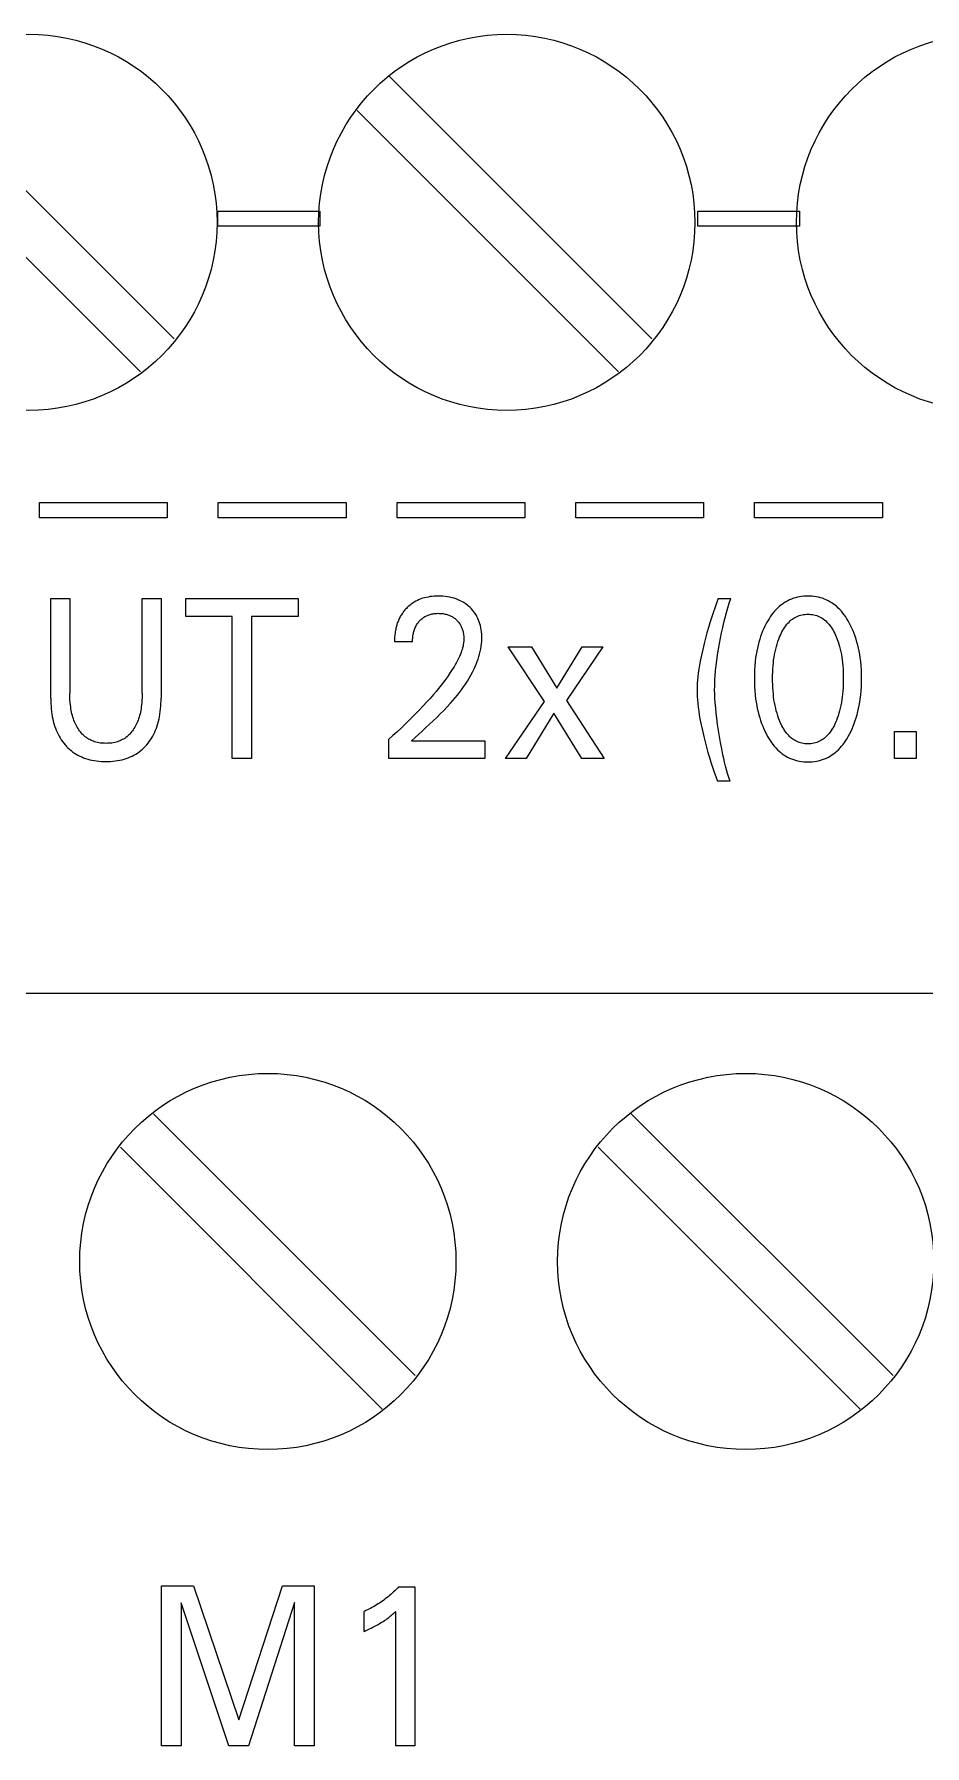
# Model space of a CAD drawing. Extents: x 0 to 420, y 0 to 297.
# Drawn here: x 147.85 to 157.32, y 164.83 to 183.03 of the extents above; entities that cross this region are included whole.
import ezdxf

# ---------------------------------------------------------------- set-up
doc = ezdxf.new("R2010")
doc.units = 0
doc.header["$LTSCALE"] = 23.1
doc.layers.add('10000_FRONT', color=7, linetype='CONTINUOUS')

msp = doc.modelspace()

# ---------------------------------------------------------------- linework, layer by layer
at = {"layer": '10000_FRONT', "color": 7, "linetype": 'CONTINUOUS'}
for p, q in [((149.34, 179.786), (146.548, 182.578)), ((154.42, 179.786), (151.628, 182.578)), ((146.205, 182.214), (148.983, 179.436)), ((151.285, 182.214), (154.063, 179.436)), ((149.806, 180.985), (149.806, 181.146)), ((149.806, 181.146), (150.889, 181.146)), ((150.889, 181.146), (150.889, 180.985)), ((154.906, 180.985), (154.906, 181.146)), ((154.906, 181.146), (155.989, 181.146)), ((155.989, 181.146), (155.989, 180.985)), ((150.889, 180.985), (149.806, 180.985)), ((155.989, 180.985), (154.906, 180.985)), ((147.908, 177.885), (147.908, 178.046)), ((147.908, 178.046), (149.267, 178.046)), ((149.267, 178.046), (149.267, 177.885)), ((149.809, 177.885), (149.809, 178.046)), ((149.809, 178.046), (151.167, 178.046)), ((151.167, 178.046), (151.167, 177.885)), ((151.71, 177.885), (151.71, 178.046)), ((151.71, 178.046), (153.068, 178.046)), ((153.068, 178.046), (153.068, 177.885)), ((153.61, 177.885), (153.61, 178.046)), ((153.61, 178.046), (154.969, 178.046)), ((154.969, 178.046), (154.969, 177.885)), ((155.511, 177.885), (155.511, 178.046)), ((155.511, 178.046), (156.87, 178.046)), ((156.87, 178.046), (156.87, 177.885)), ((149.267, 177.885), (147.908, 177.885)), ((151.167, 177.885), (149.809, 177.885)), ((153.068, 177.885), (151.71, 177.885)), ((154.969, 177.885), (153.61, 177.885)), ((156.87, 177.885), (155.511, 177.885)), ((148.028, 175.967), (148.028, 177.026)), ((148.028, 177.026), (148.23, 177.026)), ((148.23, 177.026), (148.23, 176.018)), ((149, 176.018), (149, 177.026)), ((149, 177.026), (149.202, 177.026)), ((149.202, 177.026), (149.202, 175.967)), ((149.463, 176.834), (149.463, 177.026)), ((149.463, 177.026), (150.657, 177.026)), ((150.657, 177.026), (150.657, 176.834)), ((151.794, 176.904), (151.786, 176.896)), ((151.801, 176.913), (151.794, 176.904)), ((151.809, 176.921), (151.801, 176.913)), ((151.817, 176.929), (151.809, 176.921)), ((151.825, 176.937), (151.817, 176.929)), ((151.834, 176.944), (151.825, 176.937)), ((151.852, 176.959), (151.834, 176.944)), ((151.87, 176.973), (151.852, 176.959)), ((151.89, 176.986), (151.87, 176.973)), ((151.91, 176.997), (151.89, 176.986)), ((151.927, 177.006), (151.91, 176.997)), ((151.945, 177.014), (151.927, 177.006)), ((151.963, 177.021), (151.945, 177.014)), ((151.982, 177.028), (151.963, 177.021)), ((152.001, 177.033), (151.982, 177.028)), ((152.02, 177.038), (152.001, 177.033)), ((152.041, 177.042), (152.02, 177.038)), ((152.062, 177.046), (152.041, 177.042)), ((152.083, 177.048), (152.062, 177.046)), ((152.104, 177.05), (152.083, 177.048)), ((152.126, 177.051), (152.104, 177.05)), ((152.147, 177.052), (152.126, 177.051)), ((152.172, 177.051), (152.147, 177.052)), ((152.197, 177.05), (152.172, 177.051)), ((152.222, 177.048), (152.197, 177.05)), ((152.247, 177.044), (152.222, 177.048)), ((152.272, 177.04), (152.247, 177.044)), ((152.294, 177.034), (152.272, 177.04)), ((152.316, 177.028), (152.294, 177.034)), ((152.337, 177.021), (152.316, 177.028)), ((152.359, 177.013), (152.337, 177.021)), ((152.38, 177.003), (152.359, 177.013)), ((152.399, 176.993), (152.38, 177.003)), ((152.418, 176.982), (152.399, 176.993)), ((152.436, 176.97), (152.418, 176.982)), ((152.454, 176.957), (152.436, 176.97)), ((152.471, 176.943), (152.454, 176.957)), ((152.486, 176.93), (152.471, 176.943)), ((152.5, 176.915), (152.486, 176.93)), ((152.514, 176.9), (152.5, 176.915)), ((155.087, 176.925), (155.069, 176.875)), ((155.105, 176.975), (155.087, 176.925)), ((155.124, 177.025), (155.105, 176.975)), ((155.124, 177.025), (155.258, 177.025)), ((155.212, 176.878), (155.227, 176.928)), ((155.227, 176.928), (155.242, 176.976)), ((155.242, 176.976), (155.258, 177.025)), ((155.739, 176.908), (155.722, 176.89)), ((155.756, 176.925), (155.739, 176.908)), ((155.773, 176.94), (155.756, 176.925)), ((155.789, 176.954), (155.773, 176.94)), ((155.807, 176.967), (155.789, 176.954)), ((155.825, 176.98), (155.807, 176.967)), ((155.844, 176.991), (155.825, 176.98)), ((155.863, 177.002), (155.844, 176.991)), ((155.883, 177.011), (155.863, 177.002)), ((155.903, 177.02), (155.883, 177.011)), ((155.924, 177.028), (155.903, 177.02)), ((155.945, 177.034), (155.924, 177.028)), ((155.967, 177.04), (155.945, 177.034)), ((155.989, 177.044), (155.967, 177.04)), ((156.011, 177.047), (155.989, 177.044)), ((156.033, 177.05), (156.011, 177.047)), ((156.055, 177.051), (156.033, 177.05)), ((156.078, 177.052), (156.055, 177.051)), ((156.1, 177.051), (156.078, 177.052)), ((156.123, 177.05), (156.1, 177.051)), ((156.145, 177.047), (156.123, 177.05)), ((156.167, 177.044), (156.145, 177.047)), ((156.189, 177.04), (156.167, 177.044)), ((156.211, 177.034), (156.189, 177.04)), ((156.232, 177.028), (156.211, 177.034)), ((156.253, 177.02), (156.232, 177.028)), ((156.273, 177.011), (156.253, 177.02)), ((156.293, 177.002), (156.273, 177.011)), ((156.312, 176.991), (156.293, 177.002)), ((156.331, 176.98), (156.312, 176.991)), ((156.349, 176.967), (156.331, 176.98)), ((156.367, 176.954), (156.349, 176.967)), ((156.384, 176.94), (156.367, 176.954)), ((156.4, 176.925), (156.384, 176.94)), ((156.417, 176.908), (156.4, 176.925)), ((156.434, 176.89), (156.417, 176.908)), ((149.958, 176.834), (149.463, 176.834)), ((149.958, 175.326), (149.958, 176.834)), ((150.161, 176.834), (150.161, 175.326)), ((150.657, 176.834), (150.161, 176.834)), ((151.703, 176.731), (151.7, 176.721)), ((151.706, 176.742), (151.703, 176.731)), ((151.709, 176.752), (151.706, 176.742)), ((151.712, 176.762), (151.709, 176.752)), ((151.716, 176.772), (151.712, 176.762)), ((151.72, 176.782), (151.716, 176.772)), ((151.724, 176.792), (151.72, 176.782)), ((151.728, 176.802), (151.724, 176.792)), ((151.733, 176.812), (151.728, 176.802)), ((151.737, 176.821), (151.733, 176.812)), ((151.742, 176.831), (151.737, 176.821)), ((151.748, 176.841), (151.742, 176.831)), ((151.754, 176.85), (151.748, 176.841)), ((151.76, 176.86), (151.754, 176.85)), ((151.766, 176.869), (151.76, 176.86)), ((151.773, 176.878), (151.766, 176.869)), ((151.779, 176.887), (151.773, 176.878)), ((151.786, 176.896), (151.779, 176.887)), ((151.903, 176.717), (151.908, 176.727)), ((151.908, 176.727), (151.913, 176.737)), ((151.913, 176.737), (151.918, 176.746)), ((151.918, 176.746), (151.924, 176.755)), ((151.924, 176.755), (151.93, 176.763)), ((151.93, 176.763), (151.936, 176.772)), ((151.936, 176.772), (151.943, 176.78)), ((151.943, 176.78), (151.95, 176.788)), ((151.95, 176.788), (151.957, 176.795)), ((151.957, 176.795), (151.964, 176.802)), ((151.964, 176.802), (151.972, 176.809)), ((151.972, 176.809), (151.98, 176.815)), ((151.98, 176.815), (151.988, 176.822)), ((151.988, 176.822), (151.996, 176.827)), ((151.996, 176.827), (152.005, 176.833)), ((152.005, 176.833), (152.014, 176.838)), ((152.014, 176.838), (152.023, 176.842)), ((152.023, 176.842), (152.032, 176.846)), ((152.032, 176.846), (152.041, 176.85)), ((152.041, 176.85), (152.051, 176.854)), ((152.051, 176.854), (152.061, 176.857)), ((152.061, 176.857), (152.071, 176.86)), ((152.071, 176.86), (152.081, 176.862)), ((152.081, 176.862), (152.092, 176.864)), ((152.092, 176.864), (152.103, 176.866)), ((152.103, 176.866), (152.114, 176.867)), ((152.114, 176.867), (152.125, 176.868)), ((152.125, 176.868), (152.136, 176.868)), ((152.136, 176.868), (152.147, 176.869)), ((152.147, 176.869), (152.158, 176.868)), ((152.158, 176.868), (152.169, 176.868)), ((152.169, 176.868), (152.179, 176.867)), ((152.179, 176.867), (152.19, 176.866)), ((152.19, 176.866), (152.201, 176.865)), ((152.201, 176.865), (152.211, 176.863)), ((152.211, 176.863), (152.222, 176.861)), ((152.222, 176.861), (152.231, 176.859)), ((152.231, 176.859), (152.241, 176.856)), ((152.241, 176.856), (152.25, 176.853)), ((152.25, 176.853), (152.259, 176.85)), ((152.259, 176.85), (152.268, 176.846)), ((152.268, 176.846), (152.277, 176.842)), ((152.277, 176.842), (152.286, 176.838)), ((152.286, 176.838), (152.294, 176.833)), ((152.294, 176.833), (152.302, 176.829)), ((152.302, 176.829), (152.31, 176.823)), ((152.31, 176.823), (152.318, 176.818)), ((152.318, 176.818), (152.326, 176.812)), ((152.326, 176.812), (152.333, 176.806)), ((152.333, 176.806), (152.34, 176.8)), ((152.34, 176.8), (152.347, 176.793)), ((152.347, 176.793), (152.354, 176.785)), ((152.354, 176.785), (152.361, 176.778)), ((152.361, 176.778), (152.367, 176.77)), ((152.367, 176.77), (152.373, 176.761)), ((152.373, 176.761), (152.379, 176.753)), ((152.379, 176.753), (152.384, 176.744)), ((152.384, 176.744), (152.389, 176.736)), ((152.389, 176.736), (152.393, 176.727)), ((152.393, 176.727), (152.396, 176.719)), ((152.526, 176.885), (152.514, 176.9)), ((152.538, 176.869), (152.526, 176.885)), ((152.549, 176.852), (152.538, 176.869)), ((152.559, 176.834), (152.549, 176.852)), ((152.568, 176.815), (152.559, 176.834)), ((152.577, 176.796), (152.568, 176.815)), ((152.584, 176.777), (152.577, 176.796)), ((152.59, 176.757), (152.584, 176.777)), ((152.596, 176.738), (152.59, 176.757)), ((152.601, 176.715), (152.596, 176.738)), ((155.035, 176.769), (155.019, 176.716)), ((155.052, 176.822), (155.035, 176.769)), ((155.069, 176.875), (155.052, 176.822)), ((155.172, 176.719), (155.185, 176.772)), ((155.185, 176.772), (155.198, 176.825)), ((155.198, 176.825), (155.212, 176.878)), ((155.621, 176.733), (155.608, 176.706)), ((155.635, 176.76), (155.621, 176.733)), ((155.639, 176.767), (155.635, 176.76)), ((155.651, 176.789), (155.639, 176.767)), ((155.664, 176.81), (155.651, 176.789)), ((155.677, 176.831), (155.664, 176.81)), ((155.691, 176.851), (155.677, 176.831)), ((155.706, 176.871), (155.691, 176.851)), ((155.722, 176.89), (155.706, 176.871)), ((155.831, 176.722), (155.843, 176.737)), ((155.843, 176.737), (155.855, 176.752)), ((155.855, 176.752), (155.865, 176.764)), ((155.865, 176.764), (155.877, 176.776)), ((155.877, 176.776), (155.888, 176.787)), ((155.888, 176.787), (155.901, 176.798)), ((155.901, 176.798), (155.914, 176.808)), ((155.914, 176.808), (155.927, 176.817)), ((155.927, 176.817), (155.941, 176.825)), ((155.941, 176.825), (155.955, 176.832)), ((155.955, 176.832), (155.969, 176.839)), ((155.969, 176.839), (155.984, 176.844)), ((155.984, 176.844), (155.999, 176.849)), ((155.999, 176.849), (156.015, 176.852)), ((156.015, 176.852), (156.03, 176.855)), ((156.03, 176.855), (156.046, 176.857)), ((156.046, 176.857), (156.062, 176.858)), ((156.062, 176.858), (156.078, 176.859)), ((156.078, 176.859), (156.094, 176.858)), ((156.094, 176.858), (156.11, 176.857)), ((156.11, 176.857), (156.125, 176.855)), ((156.125, 176.855), (156.141, 176.852)), ((156.141, 176.852), (156.156, 176.849)), ((156.156, 176.849), (156.171, 176.844)), ((156.171, 176.844), (156.186, 176.839)), ((156.186, 176.839), (156.201, 176.832)), ((156.201, 176.832), (156.215, 176.825)), ((156.215, 176.825), (156.229, 176.817)), ((156.229, 176.817), (156.242, 176.808)), ((156.242, 176.808), (156.255, 176.798)), ((156.255, 176.798), (156.267, 176.787)), ((156.267, 176.787), (156.279, 176.776)), ((156.279, 176.776), (156.29, 176.764)), ((156.29, 176.764), (156.301, 176.752)), ((156.301, 176.752), (156.313, 176.737)), ((156.313, 176.737), (156.324, 176.722)), ((156.449, 176.871), (156.434, 176.89)), ((156.464, 176.851), (156.449, 176.871)), ((156.479, 176.831), (156.464, 176.851)), ((156.492, 176.81), (156.479, 176.831)), ((156.505, 176.789), (156.492, 176.81)), ((156.517, 176.767), (156.505, 176.789)), ((156.532, 176.74), (156.517, 176.767)), ((156.545, 176.711), (156.532, 176.74)), ((151.684, 176.606), (151.683, 176.593)), ((151.683, 176.593), (151.683, 176.58)), ((151.683, 176.58), (151.683, 176.567)), ((151.875, 176.567), (151.683, 176.567)), ((151.685, 176.632), (151.684, 176.619)), ((151.684, 176.619), (151.684, 176.606)), ((151.687, 176.645), (151.685, 176.632)), ((151.688, 176.659), (151.687, 176.645)), ((151.69, 176.672), (151.688, 176.659)), ((151.692, 176.685), (151.69, 176.672)), ((151.695, 176.697), (151.692, 176.685)), ((151.698, 176.71), (151.695, 176.697)), ((151.7, 176.721), (151.698, 176.71)), ((151.875, 176.592), (151.876, 176.604)), ((151.875, 176.58), (151.875, 176.592)), ((151.875, 176.567), (151.875, 176.58)), ((151.876, 176.604), (151.877, 176.617)), ((151.877, 176.617), (151.879, 176.629)), ((151.879, 176.629), (151.881, 176.642)), ((151.881, 176.642), (151.883, 176.654)), ((151.883, 176.654), (151.885, 176.665)), ((151.885, 176.665), (151.888, 176.676)), ((151.888, 176.676), (151.891, 176.686)), ((151.891, 176.686), (151.895, 176.697)), ((151.895, 176.697), (151.899, 176.707)), ((151.899, 176.707), (151.903, 176.717)), ((152.396, 176.719), (152.4, 176.71)), ((152.4, 176.71), (152.403, 176.701)), ((152.403, 176.701), (152.406, 176.693)), ((152.406, 176.693), (152.408, 176.684)), ((152.408, 176.684), (152.411, 176.675)), ((152.411, 176.675), (152.413, 176.663)), ((152.413, 176.663), (152.415, 176.651)), ((152.417, 176.556), (152.414, 176.538)), ((152.415, 176.651), (152.417, 176.639)), ((152.417, 176.639), (152.418, 176.627)), ((152.419, 176.573), (152.417, 176.556)), ((152.418, 176.627), (152.419, 176.615)), ((152.419, 176.615), (152.42, 176.603)), ((152.42, 176.591), (152.419, 176.573)), ((152.42, 176.603), (152.42, 176.591)), ((152.605, 176.693), (152.601, 176.715)), ((152.608, 176.67), (152.605, 176.693)), ((152.605, 176.518), (152.608, 176.545)), ((152.61, 176.647), (152.608, 176.67)), ((152.608, 176.545), (152.61, 176.573)), ((152.611, 176.624), (152.61, 176.647)), ((152.61, 176.573), (152.611, 176.601)), ((152.611, 176.601), (152.611, 176.624)), ((154.974, 176.548), (154.959, 176.485)), ((154.988, 176.604), (154.974, 176.548)), ((155.003, 176.66), (154.988, 176.604)), ((155.019, 176.716), (155.003, 176.66)), ((155.126, 176.487), (155.137, 176.547)), ((155.137, 176.547), (155.147, 176.604)), ((155.147, 176.604), (155.159, 176.662)), ((155.159, 176.662), (155.172, 176.719)), ((155.556, 176.563), (155.548, 176.53)), ((155.566, 176.595), (155.556, 176.563)), ((155.575, 176.623), (155.566, 176.595)), ((155.585, 176.651), (155.575, 176.623)), ((155.596, 176.679), (155.585, 176.651)), ((155.608, 176.706), (155.596, 176.679)), ((155.742, 176.516), (155.749, 176.542)), ((155.749, 176.542), (155.758, 176.568)), ((155.758, 176.568), (155.767, 176.594)), ((155.767, 176.594), (155.777, 176.619)), ((155.777, 176.619), (155.785, 176.637)), ((155.785, 176.637), (155.793, 176.654)), ((155.793, 176.654), (155.801, 176.672)), ((155.801, 176.672), (155.811, 176.689)), ((155.811, 176.689), (155.821, 176.705)), ((155.821, 176.705), (155.831, 176.722)), ((156.324, 176.722), (156.335, 176.705)), ((156.335, 176.705), (156.345, 176.689)), ((156.345, 176.689), (156.354, 176.672)), ((156.354, 176.672), (156.363, 176.654)), ((156.363, 176.654), (156.371, 176.637)), ((156.371, 176.637), (156.379, 176.619)), ((156.379, 176.619), (156.381, 176.613)), ((156.381, 176.613), (156.39, 176.589)), ((156.39, 176.589), (156.399, 176.564)), ((156.399, 176.564), (156.407, 176.54)), ((156.558, 176.683), (156.545, 176.711)), ((156.569, 176.654), (156.558, 176.683)), ((156.58, 176.625), (156.569, 176.654)), ((156.59, 176.595), (156.58, 176.625)), ((156.599, 176.563), (156.59, 176.595)), ((156.608, 176.53), (156.599, 176.563)), ((152.353, 176.366), (152.341, 176.344)), ((152.364, 176.388), (152.353, 176.366)), ((152.374, 176.411), (152.364, 176.388)), ((152.384, 176.434), (152.374, 176.411)), ((152.39, 176.451), (152.384, 176.434)), ((152.396, 176.468), (152.39, 176.451)), ((152.402, 176.485), (152.396, 176.468)), ((152.407, 176.502), (152.402, 176.485)), ((152.411, 176.52), (152.407, 176.502)), ((152.414, 176.538), (152.411, 176.52)), ((152.561, 176.355), (152.571, 176.381)), ((152.571, 176.381), (152.58, 176.408)), ((152.58, 176.408), (152.587, 176.435)), ((152.587, 176.435), (152.594, 176.462)), ((152.594, 176.462), (152.6, 176.49)), ((152.6, 176.49), (152.605, 176.518)), ((153.277, 175.932), (152.89, 176.511)), ((152.89, 176.511), (153.14, 176.511)), ((153.14, 176.511), (153.407, 176.073)), ((153.407, 176.073), (153.679, 176.511)), ((153.897, 176.511), (153.51, 175.943)), ((153.679, 176.511), (153.897, 176.511)), ((154.932, 176.358), (154.925, 176.317)), ((154.945, 176.422), (154.932, 176.358)), ((154.959, 176.485), (154.945, 176.422)), ((155.102, 176.313), (155.109, 176.368)), ((155.109, 176.368), (155.117, 176.428)), ((155.117, 176.428), (155.126, 176.487)), ((155.522, 176.399), (155.517, 176.355)), ((155.527, 176.432), (155.522, 176.399)), ((155.533, 176.465), (155.527, 176.432)), ((155.54, 176.498), (155.533, 176.465)), ((155.548, 176.53), (155.54, 176.498)), ((155.71, 176.342), (155.713, 176.371)), ((155.713, 176.371), (155.718, 176.401)), ((155.718, 176.401), (155.723, 176.431)), ((155.723, 176.431), (155.728, 176.46)), ((155.728, 176.46), (155.735, 176.489)), ((155.735, 176.489), (155.742, 176.516)), ((156.407, 176.54), (156.414, 176.514)), ((156.414, 176.514), (156.421, 176.489)), ((156.421, 176.489), (156.427, 176.46)), ((156.427, 176.46), (156.433, 176.431)), ((156.433, 176.431), (156.438, 176.401)), ((156.438, 176.401), (156.442, 176.371)), ((156.442, 176.371), (156.446, 176.342)), ((156.616, 176.498), (156.608, 176.53)), ((156.623, 176.465), (156.616, 176.498)), ((156.628, 176.432), (156.623, 176.465)), ((156.633, 176.399), (156.628, 176.432)), ((156.639, 176.355), (156.633, 176.399)), ((152.252, 176.204), (152.228, 176.17)), ((152.276, 176.239), (152.252, 176.204)), ((152.29, 176.259), (152.276, 176.239)), ((152.303, 176.28), (152.29, 176.259)), ((152.316, 176.301), (152.303, 176.28)), ((152.329, 176.322), (152.316, 176.301)), ((152.341, 176.344), (152.329, 176.322)), ((152.458, 176.147), (152.477, 176.179)), ((152.477, 176.179), (152.495, 176.211)), ((152.495, 176.211), (152.512, 176.243)), ((152.512, 176.243), (152.528, 176.277)), ((152.528, 176.277), (152.54, 176.302)), ((152.54, 176.302), (152.551, 176.328)), ((152.551, 176.328), (152.561, 176.355)), ((154.907, 176.194), (154.904, 176.159)), ((154.912, 176.235), (154.907, 176.194)), ((154.918, 176.276), (154.912, 176.235)), ((154.925, 176.317), (154.918, 176.276)), ((155.089, 176.166), (155.092, 176.204)), ((155.092, 176.204), (155.096, 176.258)), ((155.096, 176.258), (155.102, 176.313)), ((155.51, 176.267), (155.508, 176.223)), ((155.508, 176.223), (155.508, 176.179)), ((155.508, 176.179), (155.508, 176.135)), ((155.513, 176.311), (155.51, 176.267)), ((155.517, 176.355), (155.513, 176.311)), ((155.702, 176.21), (155.703, 176.243)), ((155.702, 176.177), (155.702, 176.21)), ((155.702, 176.143), (155.702, 176.177)), ((155.703, 176.243), (155.704, 176.276)), ((155.704, 176.276), (155.707, 176.309)), ((155.707, 176.309), (155.71, 176.342)), ((156.446, 176.342), (156.449, 176.309)), ((156.449, 176.309), (156.451, 176.276)), ((156.451, 176.276), (156.453, 176.243)), ((156.453, 176.243), (156.454, 176.21)), ((156.454, 176.21), (156.454, 176.177)), ((156.454, 176.177), (156.454, 176.143)), ((156.643, 176.311), (156.639, 176.355)), ((156.646, 176.267), (156.643, 176.311)), ((156.647, 176.223), (156.646, 176.267)), ((156.648, 176.179), (156.647, 176.223)), ((156.648, 176.135), (156.648, 176.179)), ((148.23, 175.993), (148.23, 176.018)), ((149, 176.018), (149, 175.993)), ((152.097, 176.006), (152.061, 175.964)), ((152.124, 176.038), (152.097, 176.006)), ((152.151, 176.07), (152.124, 176.038)), ((152.177, 176.103), (152.151, 176.07)), ((152.203, 176.136), (152.177, 176.103)), ((152.228, 176.17), (152.203, 176.136)), ((152.327, 175.969), (152.351, 175.998)), ((152.351, 175.998), (152.373, 176.027)), ((152.373, 176.027), (152.395, 176.056)), ((152.395, 176.056), (152.417, 176.086)), ((152.417, 176.086), (152.438, 176.116)), ((152.438, 176.116), (152.458, 176.147)), ((154.901, 176.124), (154.899, 176.089)), ((154.899, 176.089), (154.899, 176.054)), ((154.899, 176.054), (154.899, 176.018)), ((154.899, 176.018), (154.901, 175.983)), ((154.904, 176.159), (154.901, 176.124)), ((155.086, 176.054), (155.087, 176.091)), ((155.087, 176.008), (155.086, 176.054)), ((155.087, 176.091), (155.088, 176.129)), ((155.089, 175.963), (155.087, 176.008)), ((155.088, 176.129), (155.089, 176.166)), ((155.508, 176.135), (155.51, 176.09)), ((155.51, 176.09), (155.513, 176.045)), ((155.513, 176.045), (155.517, 176.001)), ((155.517, 176.001), (155.522, 175.956)), ((155.703, 176.11), (155.702, 176.143)), ((155.704, 176.077), (155.703, 176.11)), ((155.707, 176.043), (155.704, 176.077)), ((155.71, 176.01), (155.707, 176.043)), ((155.713, 175.98), (155.71, 176.01)), ((156.446, 176.01), (156.442, 175.98)), ((156.449, 176.043), (156.446, 176.01)), ((156.451, 176.077), (156.449, 176.043)), ((156.453, 176.11), (156.451, 176.077)), ((156.454, 176.143), (156.453, 176.11)), ((156.634, 175.957), (156.639, 176.001)), ((156.639, 176.001), (156.643, 176.045)), ((156.643, 176.045), (156.646, 176.09)), ((156.646, 176.09), (156.648, 176.135)), ((148.028, 175.967), (148.028, 175.939)), ((148.028, 175.939), (148.029, 175.91)), ((148.029, 175.91), (148.031, 175.882)), ((148.031, 175.882), (148.033, 175.854)), ((148.033, 175.854), (148.036, 175.825)), ((148.036, 175.825), (148.04, 175.797)), ((148.231, 175.969), (148.23, 175.993)), ((148.232, 175.944), (148.231, 175.969)), ((148.234, 175.92), (148.232, 175.944)), ((148.237, 175.896), (148.234, 175.92)), ((148.24, 175.871), (148.237, 175.896)), ((148.243, 175.853), (148.24, 175.871)), ((148.246, 175.835), (148.243, 175.853)), ((148.25, 175.817), (148.246, 175.835)), ((148.254, 175.799), (148.25, 175.817)), ((148.981, 175.817), (148.977, 175.799)), ((148.985, 175.835), (148.981, 175.817)), ((148.988, 175.853), (148.985, 175.835)), ((148.991, 175.871), (148.988, 175.853)), ((148.994, 175.895), (148.991, 175.871)), ((148.996, 175.92), (148.994, 175.895)), ((148.998, 175.944), (148.996, 175.92)), ((148.999, 175.969), (148.998, 175.944)), ((149, 175.993), (148.999, 175.969)), ((149.189, 175.797), (149.193, 175.825)), ((149.193, 175.825), (149.196, 175.854)), ((149.196, 175.854), (149.199, 175.882)), ((149.199, 175.882), (149.2, 175.91)), ((149.2, 175.91), (149.201, 175.939)), ((149.201, 175.939), (149.202, 175.967)), ((151.95, 175.843), (151.911, 175.803)), ((151.987, 175.883), (151.95, 175.843)), ((152.024, 175.924), (151.987, 175.883)), ((152.061, 175.964), (152.024, 175.924)), ((152.169, 175.798), (152.206, 175.836)), ((152.206, 175.836), (152.243, 175.874)), ((152.243, 175.874), (152.279, 175.913)), ((152.279, 175.913), (152.303, 175.941)), ((152.303, 175.941), (152.327, 175.969)), ((152.862, 175.326), (153.277, 175.932)), ((153.51, 175.943), (153.913, 175.326)), ((154.901, 175.983), (154.903, 175.947)), ((154.903, 175.947), (154.907, 175.912)), ((154.907, 175.912), (154.911, 175.87)), ((154.911, 175.87), (154.917, 175.829)), ((154.917, 175.829), (154.923, 175.788)), ((155.092, 175.917), (155.089, 175.963)), ((155.097, 175.862), (155.092, 175.917)), ((155.102, 175.807), (155.097, 175.862)), ((155.522, 175.956), (155.527, 175.922)), ((155.527, 175.922), (155.533, 175.889)), ((155.533, 175.889), (155.539, 175.856)), ((155.539, 175.856), (155.547, 175.822)), ((155.547, 175.822), (155.555, 175.79)), ((155.717, 175.949), (155.713, 175.98)), ((155.722, 175.919), (155.717, 175.949)), ((155.728, 175.89), (155.722, 175.919)), ((155.735, 175.86), (155.728, 175.89)), ((155.741, 175.833), (155.735, 175.86)), ((155.749, 175.806), (155.741, 175.833)), ((156.414, 175.833), (156.407, 175.806)), ((156.421, 175.86), (156.414, 175.833)), ((156.428, 175.89), (156.421, 175.86)), ((156.433, 175.919), (156.428, 175.89)), ((156.438, 175.949), (156.433, 175.919)), ((156.442, 175.98), (156.438, 175.949)), ((156.6, 175.79), (156.609, 175.823)), ((156.609, 175.823), (156.616, 175.856)), ((156.616, 175.856), (156.623, 175.889)), ((156.623, 175.889), (156.629, 175.923)), ((156.629, 175.923), (156.634, 175.957)), ((148.04, 175.797), (148.045, 175.769)), ((148.045, 175.769), (148.05, 175.745)), ((148.05, 175.745), (148.055, 175.72)), ((148.055, 175.72), (148.062, 175.696)), ((148.062, 175.696), (148.069, 175.672)), ((148.069, 175.672), (148.077, 175.649)), ((148.077, 175.649), (148.086, 175.626)), ((148.258, 175.781), (148.254, 175.799)), ((148.263, 175.764), (148.258, 175.781)), ((148.269, 175.746), (148.263, 175.764)), ((148.275, 175.731), (148.269, 175.746)), ((148.281, 175.716), (148.275, 175.731)), ((148.287, 175.701), (148.281, 175.716)), ((148.294, 175.686), (148.287, 175.701)), ((148.302, 175.671), (148.294, 175.686)), ((148.31, 175.657), (148.302, 175.671)), ((148.318, 175.643), (148.31, 175.657)), ((148.326, 175.631), (148.318, 175.643)), ((148.335, 175.619), (148.326, 175.631)), ((148.905, 175.631), (148.897, 175.619)), ((148.913, 175.643), (148.905, 175.631)), ((148.922, 175.657), (148.913, 175.643)), ((148.93, 175.671), (148.922, 175.657)), ((148.937, 175.686), (148.93, 175.671)), ((148.944, 175.701), (148.937, 175.686)), ((148.95, 175.715), (148.944, 175.701)), ((148.956, 175.731), (148.95, 175.715)), ((148.962, 175.746), (148.956, 175.731)), ((148.967, 175.763), (148.962, 175.746)), ((148.972, 175.781), (148.967, 175.763)), ((148.977, 175.799), (148.972, 175.781)), ((149.143, 175.626), (149.152, 175.649)), ((149.152, 175.649), (149.16, 175.672)), ((149.16, 175.672), (149.168, 175.696)), ((149.168, 175.696), (149.174, 175.72)), ((149.174, 175.72), (149.18, 175.745)), ((149.18, 175.745), (149.185, 175.769)), ((149.185, 175.769), (149.189, 175.797)), ((151.75, 175.645), (151.708, 175.606)), ((151.792, 175.685), (151.75, 175.645)), ((151.832, 175.724), (151.792, 175.685)), ((151.872, 175.763), (151.832, 175.724)), ((151.911, 175.803), (151.872, 175.763)), ((151.977, 175.617), (152.016, 175.653)), ((152.016, 175.653), (152.055, 175.689)), ((152.055, 175.689), (152.093, 175.725)), ((152.093, 175.725), (152.131, 175.761)), ((152.131, 175.761), (152.169, 175.798)), ((153.378, 175.806), (153.084, 175.326)), ((153.673, 175.326), (153.378, 175.806)), ((154.923, 175.788), (154.93, 175.747)), ((154.93, 175.747), (154.942, 175.684)), ((154.942, 175.684), (154.956, 175.621)), ((155.109, 175.753), (155.102, 175.807)), ((155.118, 175.688), (155.109, 175.753)), ((155.127, 175.624), (155.118, 175.688)), ((155.555, 175.79), (155.565, 175.757)), ((155.565, 175.757), (155.575, 175.727)), ((155.575, 175.727), (155.585, 175.697)), ((155.585, 175.697), (155.597, 175.668)), ((155.597, 175.668), (155.609, 175.639)), ((155.609, 175.639), (155.622, 175.61)), ((155.757, 175.78), (155.749, 175.806)), ((155.766, 175.754), (155.757, 175.78)), ((155.776, 175.728), (155.766, 175.754)), ((155.784, 175.709), (155.776, 175.728)), ((155.792, 175.691), (155.784, 175.709)), ((155.8, 175.673), (155.792, 175.691)), ((155.81, 175.656), (155.8, 175.673)), ((155.82, 175.639), (155.81, 175.656)), ((155.83, 175.622), (155.82, 175.639)), ((156.336, 175.639), (156.325, 175.622)), ((156.346, 175.656), (156.336, 175.639)), ((156.355, 175.673), (156.346, 175.656)), ((156.364, 175.691), (156.355, 175.673)), ((156.372, 175.709), (156.364, 175.691)), ((156.38, 175.728), (156.372, 175.709)), ((156.39, 175.754), (156.38, 175.728)), ((156.399, 175.78), (156.39, 175.754)), ((156.407, 175.806), (156.399, 175.78)), ((156.533, 175.61), (156.547, 175.639)), ((156.547, 175.639), (156.559, 175.668)), ((156.559, 175.668), (156.571, 175.697)), ((156.571, 175.697), (156.581, 175.727)), ((156.581, 175.727), (156.591, 175.757)), ((156.591, 175.757), (156.6, 175.79)), ((148.086, 175.626), (148.096, 175.603)), ((148.096, 175.603), (148.106, 175.582)), ((148.106, 175.582), (148.116, 175.562)), ((148.116, 175.562), (148.128, 175.543)), ((148.128, 175.543), (148.14, 175.523)), ((148.14, 175.523), (148.153, 175.505)), ((148.153, 175.505), (148.167, 175.487)), ((148.167, 175.487), (148.181, 175.469)), ((148.181, 175.469), (148.196, 175.453)), ((148.196, 175.453), (148.211, 175.437)), ((148.344, 175.607), (148.335, 175.619)), ((148.353, 175.596), (148.344, 175.607)), ((148.363, 175.585), (148.353, 175.596)), ((148.373, 175.575), (148.363, 175.585)), ((148.384, 175.565), (148.373, 175.575)), ((148.395, 175.556), (148.384, 175.565)), ((148.407, 175.547), (148.395, 175.556)), ((148.418, 175.539), (148.407, 175.547)), ((148.43, 175.532), (148.418, 175.539)), ((148.443, 175.525), (148.43, 175.532)), ((148.455, 175.518), (148.443, 175.525)), ((148.468, 175.513), (148.455, 175.518)), ((148.481, 175.508), (148.468, 175.513)), ((148.495, 175.503), (148.481, 175.508)), ((148.509, 175.499), (148.495, 175.503)), ((148.524, 175.495), (148.509, 175.499)), ((148.539, 175.492), (148.524, 175.495)), ((148.554, 175.489), (148.539, 175.492)), ((148.57, 175.488), (148.554, 175.489)), ((148.585, 175.486), (148.57, 175.488)), ((148.6, 175.486), (148.585, 175.486)), ((148.616, 175.485), (148.6, 175.486)), ((148.631, 175.486), (148.616, 175.485)), ((148.647, 175.486), (148.631, 175.486)), ((148.662, 175.488), (148.647, 175.486)), ((148.677, 175.489), (148.662, 175.488)), ((148.693, 175.492), (148.677, 175.489)), ((148.708, 175.495), (148.693, 175.492)), ((148.723, 175.499), (148.708, 175.495)), ((148.737, 175.503), (148.723, 175.499)), ((148.751, 175.508), (148.737, 175.503)), ((148.764, 175.513), (148.751, 175.508)), ((148.777, 175.518), (148.764, 175.513)), ((148.789, 175.525), (148.777, 175.518)), ((148.802, 175.532), (148.789, 175.525)), ((148.814, 175.539), (148.802, 175.532)), ((148.825, 175.547), (148.814, 175.539)), ((148.837, 175.556), (148.825, 175.547)), ((148.848, 175.565), (148.837, 175.556)), ((148.859, 175.575), (148.848, 175.565)), ((148.869, 175.585), (148.859, 175.575)), ((148.879, 175.596), (148.869, 175.585)), ((148.888, 175.607), (148.879, 175.596)), ((148.897, 175.619), (148.888, 175.607)), ((149.018, 175.437), (149.033, 175.453)), ((149.033, 175.453), (149.048, 175.469)), ((149.048, 175.469), (149.063, 175.487)), ((149.063, 175.487), (149.076, 175.505)), ((149.076, 175.505), (149.089, 175.523)), ((149.089, 175.523), (149.102, 175.543)), ((149.102, 175.543), (149.113, 175.562)), ((149.113, 175.562), (149.124, 175.582)), ((149.124, 175.582), (149.133, 175.603)), ((149.133, 175.603), (149.143, 175.626)), ((151.665, 175.568), (151.622, 175.53)), ((151.622, 175.326), (151.622, 175.53)), ((151.708, 175.606), (151.665, 175.568)), ((151.863, 175.512), (151.901, 175.547)), ((151.863, 175.512), (152.642, 175.512)), ((151.901, 175.547), (151.977, 175.617)), ((152.642, 175.512), (152.642, 175.326)), ((154.956, 175.621), (154.97, 175.559)), ((154.97, 175.559), (154.984, 175.502)), ((154.984, 175.502), (154.999, 175.446)), ((155.138, 175.56), (155.127, 175.624)), ((155.149, 175.494), (155.138, 175.56)), ((155.161, 175.429), (155.149, 175.494)), ((155.622, 175.61), (155.637, 175.582)), ((155.637, 175.582), (155.649, 175.56)), ((155.649, 175.56), (155.661, 175.538)), ((155.661, 175.538), (155.675, 175.516)), ((155.675, 175.516), (155.689, 175.495)), ((155.689, 175.495), (155.704, 175.475)), ((155.704, 175.475), (155.72, 175.456)), ((155.72, 175.456), (155.737, 175.437)), ((155.842, 175.606), (155.83, 175.622)), ((155.854, 175.59), (155.842, 175.606)), ((155.863, 175.579), (155.854, 175.59)), ((155.873, 175.569), (155.863, 175.579)), ((155.883, 175.558), (155.873, 175.569)), ((155.894, 175.548), (155.883, 175.558)), ((155.905, 175.539), (155.894, 175.548)), ((155.917, 175.53), (155.905, 175.539)), ((155.929, 175.522), (155.917, 175.53)), ((155.942, 175.515), (155.929, 175.522)), ((155.954, 175.508), (155.942, 175.515)), ((155.969, 175.501), (155.954, 175.508)), ((155.984, 175.496), (155.969, 175.501)), ((155.999, 175.491), (155.984, 175.496)), ((156.014, 175.487), (155.999, 175.491)), ((156.03, 175.484), (156.014, 175.487)), ((156.046, 175.482), (156.03, 175.484)), ((156.062, 175.481), (156.046, 175.482)), ((156.078, 175.481), (156.062, 175.481)), ((156.094, 175.481), (156.078, 175.481)), ((156.11, 175.482), (156.094, 175.481)), ((156.126, 175.484), (156.11, 175.482)), ((156.141, 175.487), (156.126, 175.484)), ((156.157, 175.491), (156.141, 175.487)), ((156.172, 175.496), (156.157, 175.491)), ((156.187, 175.501), (156.172, 175.496)), ((156.201, 175.508), (156.187, 175.501)), ((156.214, 175.515), (156.201, 175.508)), ((156.227, 175.522), (156.214, 175.515)), ((156.239, 175.53), (156.227, 175.522)), ((156.25, 175.539), (156.239, 175.53)), ((156.261, 175.548), (156.25, 175.539)), ((156.272, 175.558), (156.261, 175.548)), ((156.283, 175.569), (156.272, 175.558)), ((156.292, 175.579), (156.283, 175.569)), ((156.302, 175.59), (156.292, 175.579)), ((156.314, 175.606), (156.302, 175.59)), ((156.325, 175.622), (156.314, 175.606)), ((156.419, 175.437), (156.436, 175.456)), ((156.436, 175.456), (156.452, 175.475)), ((156.452, 175.475), (156.467, 175.495)), ((156.467, 175.495), (156.481, 175.516)), ((156.481, 175.516), (156.494, 175.538)), ((156.494, 175.538), (156.507, 175.56)), ((156.507, 175.56), (156.519, 175.582)), ((156.519, 175.582), (156.533, 175.61)), ((156.999, 175.326), (156.999, 175.613)), ((156.999, 175.613), (157.228, 175.613)), ((157.228, 175.613), (157.228, 175.326)), ((148.211, 175.437), (148.227, 175.423)), ((148.227, 175.423), (148.244, 175.409)), ((148.244, 175.409), (148.261, 175.395)), ((148.261, 175.395), (148.279, 175.383)), ((148.279, 175.383), (148.298, 175.371)), ((148.298, 175.371), (148.317, 175.36)), ((148.317, 175.36), (148.337, 175.35)), ((148.337, 175.35), (148.357, 175.341)), ((148.357, 175.341), (148.378, 175.332)), ((148.378, 175.332), (148.399, 175.325)), ((148.399, 175.325), (148.421, 175.318)), ((148.421, 175.318), (148.442, 175.312)), ((148.442, 175.312), (148.466, 175.307)), ((148.466, 175.307), (148.491, 175.302)), ((148.491, 175.302), (148.515, 175.299)), ((148.515, 175.299), (148.54, 175.296)), ((148.54, 175.296), (148.565, 175.294)), ((148.565, 175.294), (148.59, 175.293)), ((148.59, 175.293), (148.615, 175.293)), ((148.615, 175.293), (148.64, 175.293)), ((148.64, 175.293), (148.664, 175.294)), ((148.664, 175.294), (148.689, 175.296)), ((148.689, 175.296), (148.714, 175.299)), ((148.714, 175.299), (148.739, 175.302)), ((148.739, 175.302), (148.763, 175.307)), ((148.763, 175.307), (148.787, 175.312)), ((148.787, 175.312), (148.809, 175.318)), ((148.809, 175.318), (148.83, 175.325)), ((148.83, 175.325), (148.851, 175.332)), ((148.851, 175.332), (148.872, 175.341)), ((148.872, 175.341), (148.892, 175.35)), ((148.892, 175.35), (148.912, 175.36)), ((148.912, 175.36), (148.932, 175.371)), ((148.932, 175.371), (148.95, 175.383)), ((148.95, 175.383), (148.968, 175.395)), ((148.968, 175.395), (148.985, 175.409)), ((148.985, 175.409), (149.002, 175.423)), ((149.002, 175.423), (149.018, 175.437)), ((150.161, 175.326), (149.958, 175.326)), ((152.642, 175.326), (151.622, 175.326)), ((153.084, 175.326), (152.862, 175.326)), ((153.913, 175.326), (153.673, 175.326)), ((154.999, 175.446), (155.014, 175.39)), ((155.014, 175.39), (155.03, 175.337)), ((155.03, 175.337), (155.046, 175.284)), ((155.046, 175.284), (155.064, 175.231)), ((155.174, 175.364), (155.161, 175.429)), ((155.183, 175.324), (155.174, 175.364)), ((155.192, 175.284), (155.183, 175.324)), ((155.202, 175.244), (155.192, 175.284)), ((155.737, 175.437), (155.755, 175.418)), ((155.755, 175.418), (155.771, 175.403)), ((155.771, 175.403), (155.788, 175.389)), ((155.788, 175.389), (155.805, 175.375)), ((155.805, 175.375), (155.823, 175.362)), ((155.823, 175.362), (155.842, 175.35)), ((155.842, 175.35), (155.861, 175.339)), ((155.861, 175.339), (155.881, 175.329)), ((155.881, 175.329), (155.902, 175.32)), ((155.902, 175.32), (155.923, 175.313)), ((155.923, 175.313), (155.944, 175.306)), ((155.944, 175.306), (155.966, 175.3)), ((155.966, 175.3), (155.988, 175.296)), ((155.988, 175.296), (156.01, 175.292)), ((156.01, 175.292), (156.033, 175.29)), ((156.033, 175.29), (156.055, 175.288)), ((156.055, 175.288), (156.078, 175.288)), ((156.078, 175.288), (156.1, 175.288)), ((156.1, 175.288), (156.123, 175.29)), ((156.123, 175.29), (156.146, 175.292)), ((156.146, 175.292), (156.168, 175.296)), ((156.168, 175.296), (156.19, 175.3)), ((156.19, 175.3), (156.212, 175.306)), ((156.212, 175.306), (156.233, 175.313)), ((156.233, 175.313), (156.254, 175.32)), ((156.254, 175.32), (156.275, 175.329)), ((156.275, 175.329), (156.295, 175.339)), ((156.295, 175.339), (156.314, 175.35)), ((156.314, 175.35), (156.333, 175.362)), ((156.333, 175.362), (156.351, 175.375)), ((156.351, 175.375), (156.368, 175.389)), ((156.368, 175.389), (156.385, 175.403)), ((156.385, 175.403), (156.402, 175.418)), ((156.402, 175.418), (156.419, 175.437)), ((157.228, 175.326), (156.999, 175.326)), ((155.064, 175.231), (155.081, 175.181)), ((155.081, 175.181), (155.099, 175.132)), ((155.099, 175.132), (155.118, 175.083)), ((155.212, 175.205), (155.202, 175.244)), ((155.224, 175.164), (155.212, 175.205)), ((155.237, 175.123), (155.224, 175.164)), ((155.252, 175.083), (155.237, 175.123)), ((155.252, 175.083), (155.118, 175.083)), ((174.706, 172.826), (141.206, 172.826)), ((151.904, 168.762), (149.119, 171.547)), ((156.984, 168.762), (154.199, 171.547)), ((148.769, 171.19), (151.553, 168.405)), ((153.849, 171.19), (156.633, 168.405)), ((149.206, 164.826), (149.206, 166.526)), ((149.206, 166.526), (149.545, 166.526)), ((149.415, 166.348), (149.415, 164.826)), ((149.92, 164.826), (149.415, 166.348)), ((149.545, 166.526), (150.026, 165.103)), ((150.026, 165.103), (150.491, 166.526)), ((150.621, 166.35), (150.13, 164.826)), ((150.491, 166.526), (150.83, 166.526)), ((150.621, 164.826), (150.621, 166.35)), ((150.83, 166.526), (150.83, 164.826)), ((151.539, 166.355), (151.523, 166.344)), ((151.554, 166.365), (151.539, 166.355)), ((151.57, 166.376), (151.554, 166.365)), ((151.585, 166.388), (151.57, 166.376)), ((151.599, 166.399), (151.585, 166.388)), ((151.614, 166.411), (151.599, 166.399)), ((151.629, 166.423), (151.614, 166.411)), ((151.643, 166.436), (151.629, 166.423)), ((151.658, 166.449), (151.643, 166.436)), ((151.672, 166.462), (151.658, 166.449)), ((151.686, 166.475), (151.672, 166.462)), ((151.699, 166.489), (151.686, 166.475)), ((151.713, 166.503), (151.699, 166.489)), ((151.726, 166.517), (151.713, 166.503)), ((151.726, 166.517), (151.9, 166.517)), ((151.9, 166.517), (151.9, 164.826)), ((151.377, 166.263), (151.36, 166.255)), ((151.36, 166.043), (151.36, 166.255)), ((151.394, 166.271), (151.377, 166.263)), ((151.41, 166.279), (151.394, 166.271)), ((151.427, 166.287), (151.41, 166.279)), ((151.443, 166.296), (151.427, 166.287)), ((151.46, 166.305), (151.443, 166.296)), ((151.476, 166.314), (151.46, 166.305)), ((151.492, 166.324), (151.476, 166.314)), ((151.508, 166.334), (151.492, 166.324)), ((151.523, 166.344), (151.508, 166.334)), ((151.576, 166.158), (151.589, 166.167)), ((151.589, 166.167), (151.602, 166.177)), ((151.602, 166.177), (151.612, 166.184)), ((151.612, 166.184), (151.622, 166.191)), ((151.622, 166.191), (151.631, 166.199)), ((151.631, 166.199), (151.641, 166.207)), ((151.641, 166.207), (151.652, 166.216)), ((151.652, 166.216), (151.662, 166.225)), ((151.662, 166.225), (151.673, 166.234)), ((151.673, 166.234), (151.684, 166.244)), ((151.684, 166.244), (151.695, 166.254)), ((151.695, 164.826), (151.695, 166.254)), ((151.36, 166.043), (151.378, 166.052)), ((151.378, 166.052), (151.397, 166.06)), ((151.397, 166.06), (151.416, 166.069)), ((151.416, 166.069), (151.435, 166.078)), ((151.435, 166.078), (151.454, 166.087)), ((151.454, 166.087), (151.467, 166.094)), ((151.467, 166.094), (151.481, 166.101)), ((151.481, 166.101), (151.494, 166.108)), ((151.494, 166.108), (151.508, 166.116)), ((151.508, 166.116), (151.521, 166.124)), ((151.521, 166.124), (151.534, 166.132)), ((151.534, 166.132), (151.548, 166.14)), ((151.548, 166.14), (151.562, 166.149)), ((151.562, 166.149), (151.576, 166.158)), ((149.415, 164.826), (149.206, 164.826)), ((150.13, 164.826), (149.92, 164.826)), ((150.83, 164.826), (150.621, 164.826)), ((151.9, 164.826), (151.695, 164.826))]:
    msp.add_line(p, q, dxfattribs=at)
for centre in [(147.796, 181.026), (152.876, 181.026), (157.956, 181.026), (150.336, 169.976), (155.416, 169.976)]:
    msp.add_circle(centre, 2, dxfattribs=at)

doc.saveas('drawing.dxf')
